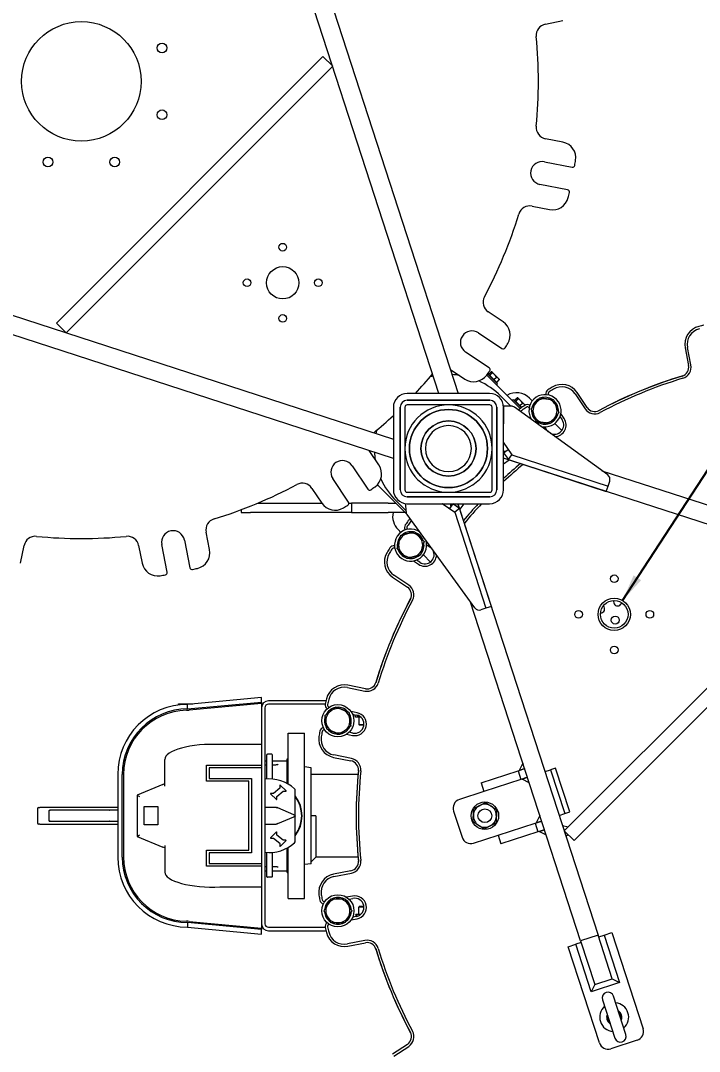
# Model space of a CAD drawing. Header units: inches. Extents: x 19 to 503, y 7 to 322.
# Drawn here: x 60.3 to 97.2, y 215 to 271.1 of the extents above; entities that cross this region are included whole.
import ezdxf

# ---------------------------------------------------------------- set-up
doc = ezdxf.new("R2010")
doc.units = ezdxf.units.IN
doc.header["$LTSCALE"] = 15
doc.header["$MEASUREMENT"] = 0
for name, color, linetype, lineweight in [('Dimension (ANSI)', 7, 'Continuous', 25), ('Symbol (ANSI)', 7, 'Continuous', 25), ('Visible', 7, 'Continuous', 18)]:
    doc.layers.add(name, color=color, linetype=linetype, lineweight=lineweight)
doc.styles.add('MEMCOR Medium', font='arial.ttf')
doc.dimstyles.new('Default (ANSI)', dxfattribs={"dimscale": 15, "dimtxt": 0.15, "dimasz": 0.098425, "dimexe": 0.125, "dimexo": 0.0625, "dimgap": 0.031496, "dimtad": 0, "dimtih": 1, "dimtoh": 1, "dimdec": 4, "dimrnd": 1e-08, "dimzin": 3, "dimdsep": 46, "dimlunit": 5, "dimtxsty": 'MEMCOR Medium', "dimcen": 0.09, "dimdle": 0.393701, "dimclrd": 256, "dimclre": 256, "dimclrt": 256, "dimadec": 0, "dimazin": 1, "dimtfac": 0.8, "dimtofl": 0, "dimtmove": 0, "dimatfit": 3, "dimfxl": 1, "dimfrac": 1, "dimtolj": 1, "dimtzin": 4, "dimlwd": -1, "dimlwe": -1, "dimarcsym": 0})
doc.dimstyles.new('Default (ANSI)$7', dxfattribs={"dimscale": 15, "dimtxt": 0.15, "dimasz": 0.098425, "dimexe": 0.125, "dimexo": 0.0625, "dimgap": 0.031496, "dimtad": 0, "dimtih": 1, "dimtoh": 1, "dimdec": 4, "dimrnd": 1e-08, "dimzin": 3, "dimdsep": 46, "dimlunit": 5, "dimtxsty": 'MEMCOR Medium', "dimcen": 0.09, "dimdle": 0.393701, "dimclrd": 256, "dimclre": 256, "dimclrt": 256, "dimadec": 0, "dimazin": 1, "dimtfac": 0.8, "dimtofl": 0, "dimtmove": 0, "dimatfit": 3, "dimfxl": 1, "dimfrac": 1, "dimtolj": 1, "dimtzin": 4, "dimlwd": -1, "dimlwe": -1, "dimarcsym": 0})

# ---------------------------------------------------------------- blocks, each defined once
blk = doc.blocks.new('*D24')
at = {"layer": 'Defpoints', "color": 0, "transparency": 16777216}
for p in [(108.577, 297.906), (83.563, 247.803)]:
    blk.add_point(p, dxfattribs=at)
at = {"layer": 'Dimension (ANSI)', "transparency": 16777216}
for p, q in [((112.984, 306.732), (109.237, 299.227)), ((114.968, 306.732), (112.984, 306.732))]:
    blk.add_line(p, q, dxfattribs=at)
blk.add_solid([(109.017, 299.337), (109.457, 299.117), (108.577, 297.906)], dxfattribs=at)
at = {"layer": 'Dimension (ANSI)', "transparency": 16777216, "char_height": 2.25, "attachment_point": 4, "style": 'MEMCOR Medium'}
for s, insert in [('\\A1; \\fArial|b0|i0;R56 in', (134.815, 308.353)), ('\\A1;[R1422.4 mm]{\\P\\fArial|b0|i0;RADIAL CLEARANCE REQUIRED}', (115.441, 303.147))]:
    blk.add_mtext(s, dxfattribs=dict(at, insert=insert))

msp = doc.modelspace()

# ---------------------------------------------------------------- linework, layer by layer
at = {"layer": 'Visible'}
for p, q in [((83.0451, 250.80307), (75.38918, 274.36557)), ((76.34023, 274.67459), (84.09656, 250.80307)), ((88.8419, 270.8954), (89.79215, 271.08442)), ((62.23683, 254.63365), (76.73252, 269.12934)), ((76.73252, 269.12934), (77.26285, 268.59901)), ((77.26285, 268.59901), (62.76716, 254.10332)), ((89.79215, 264.47284), (88.8419, 264.66186)), ((88.78422, 263.40904), (90.29426, 263.10867)), ((90.04845, 261.87288), (88.53841, 262.17325)), ((88.11226, 260.99372), (89.06252, 260.80471)), ((57.0006, 255.97699), (80.5631, 248.32107)), ((86.53238, 254.69641), (85.72679, 255.23468)), ((80.5631, 247.26961), (56.69158, 255.02593)), ((62.76716, 254.10332), (62.23683, 254.63365)), ((85.19407, 254.0993), (86.47422, 253.24393)), ((85.7742, 252.19628), (84.49405, 253.05165)), ((96.43723, 253.27713), (96.62625, 252.32687)), ((96.75375, 252.35223), (96.56473, 253.30249)), ((83.67206, 252.10955), (84.45454, 251.58671)), ((85.64319, 251.80072), (87.46779, 249.97611)), ((86.23851, 251.31853), (85.69063, 251.86641)), ((85.74636, 251.84604), (85.88276, 251.98244)), ((85.77824, 251.81417), (85.74636, 251.84604)), ((85.77041, 251.82199), (85.75273, 251.80431)), ((85.81011, 251.78229), (85.77824, 251.81417)), ((85.81011, 251.78229), (85.94652, 251.91869)), ((85.92149, 251.67091), (85.81011, 251.78229)), ((85.92456, 251.97614), (85.91171, 251.97958)), ((85.93239, 251.96832), (85.92456, 251.97614)), ((86.07564, 251.82506), (85.93239, 251.96832)), ((86.26651, 251.63419), (86.07564, 251.82506)), ((86.03286, 251.55954), (85.92149, 251.67091)), ((86.03286, 251.55954), (86.16926, 251.69594)), ((86.11236, 251.48004), (86.03286, 251.55954)), ((86.19186, 251.40055), (86.11236, 251.48004)), ((86.16781, 251.4246), (86.15012, 251.40692)), ((86.23851, 251.31853), (86.18194, 251.26196)), ((86.19186, 251.40055), (86.32826, 251.53695)), ((86.32195, 251.57875), (86.26651, 251.63419)), ((86.32195, 251.57875), (86.3254, 251.5659)), ((85.8031, 250.80307), (81.3231, 250.80307)), ((90.45644, 250.77235), (90.99471, 249.96676)), ((91.1028, 250.03898), (90.56453, 250.84457)), ((81.3181, 250.42807), (85.8081, 250.42807)), ((85.8081, 250.42807), (81.3181, 250.42807)), ((83.5631, 250.17807), (81.3181, 250.17807)), ((85.8081, 250.17807), (83.5631, 250.17807)), ((86.95366, 250.11179), (86.41274, 250.65271)), ((86.5639, 250.11587), (86.54324, 248.14304)), ((86.98235, 250.11149), (86.5639, 250.11587)), ((87.07856, 250.47849), (87.02199, 250.42192)), ((87.53331, 250.02373), (87.07856, 250.47849)), ((87.16057, 250.43183), (87.29698, 250.56823)), ((87.19245, 250.39995), (87.16057, 250.43183)), ((87.18462, 250.40778), (87.16694, 250.3901)), ((87.22433, 250.36808), (87.19245, 250.39995)), ((87.22433, 250.36808), (87.36073, 250.50448)), ((87.3357, 250.2567), (87.22433, 250.36808)), ((87.33877, 250.56193), (87.32593, 250.56537)), ((87.44708, 250.14533), (87.3357, 250.2567)), ((87.3466, 250.5541), (87.33877, 250.56193)), ((87.48985, 250.41085), (87.3466, 250.5541)), ((87.44708, 250.14533), (87.58348, 250.28173)), ((87.52657, 250.06583), (87.44708, 250.14533)), ((87.68072, 250.21998), (87.48985, 250.41085)), ((87.73482, 250.16588), (87.68072, 250.21998)), ((87.97414, 250.55149), (88.12524, 250.40038)), ((80.5631, 250.04307), (80.5631, 245.56307)), ((80.9381, 245.55807), (80.9381, 250.04807)), ((80.9381, 250.04807), (80.9381, 245.55807)), ((81.1881, 250.04807), (81.1881, 247.80307)), ((85.9381, 247.80307), (85.9381, 250.04807)), ((86.1881, 250.04807), (86.1881, 245.55807)), ((86.1881, 245.55807), (86.1881, 250.04807)), ((86.5631, 245.56307), (86.5631, 250.04307)), ((86.56314, 250.04307), (86.5631, 250.04307)), ((92.22623, 246.37014), (87.15554, 250.05421)), ((87.55387, 250.03854), (87.52657, 250.06583)), ((89.63004, 249.5432), (89.75124, 249.36182)), ((89.85933, 249.43404), (89.67655, 249.70759)), ((88.6289, 249.00757), (88.65982, 248.96129)), ((88.91977, 248.80625), (88.79857, 248.98763)), ((89.35328, 249.17234), (89.7381, 248.78752)), ((86.54324, 248.14304), (87.01725, 247.46609)), ((79.77946, 246.91162), (79.25661, 247.69411)), ((81.1881, 247.80307), (81.1881, 245.55807)), ((85.9381, 245.55807), (85.9381, 247.80307)), ((86.5631, 247.56986), (86.81908, 247.7491)), ((86.5631, 247.66839), (86.70381, 247.66839)), ((86.5631, 247.56986), (86.82124, 247.20119)), ((86.82124, 247.20119), (87.01725, 247.46609)), ((87.01725, 247.46609), (92.24806, 245.76649)), ((78.31452, 246.87212), (79.16989, 245.59197)), ((110.03049, 239.66005), (86.5631, 247.28507)), ((86.5631, 247.28507), (86.82124, 247.20119)), ((86.5631, 246.97257), (86.8603, 247.1885)), ((86.82124, 247.20119), (86.8603, 247.1885)), ((86.8603, 247.1885), (92.15149, 245.46929)), ((78.12224, 244.89195), (77.26687, 246.1721)), ((91.91169, 246.59867), (110.33951, 240.61111)), ((76.13148, 245.63938), (76.66976, 244.83379)), ((81.29541, 244.236), (79.69434, 245.83707)), ((92.15149, 245.46929), (92.24806, 245.76649)), ((92.24806, 245.76649), (92.33522, 246.03473)), ((81.3181, 245.42807), (83.5631, 245.42807)), ((85.8081, 245.17807), (81.3181, 245.17807)), ((81.3181, 245.17807), (85.8081, 245.17807)), ((83.5631, 245.42807), (85.8081, 245.42807)), ((73.17781, 244.83209), (76.6709, 244.83209)), ((78.14227, 244.83209), (78.28914, 244.83209)), ((80.28914, 244.83209), (78.28914, 244.83209)), ((78.28914, 244.83209), (78.28914, 244.33209)), ((80.28914, 244.83209), (80.69932, 244.83209)), ((80.71346, 244.95343), (81.25438, 244.41251)), ((81.2503, 244.80227), (83.22312, 244.82293)), ((81.25468, 244.38382), (81.2503, 244.80227)), ((81.3231, 244.80307), (85.8031, 244.80307)), ((81.3231, 244.80307), (81.3231, 244.80303)), ((83.22312, 244.82293), (83.90008, 244.34892)), ((83.79631, 244.80307), (83.61707, 244.54708)), ((83.69778, 244.66235), (83.69778, 244.80307)), ((84.16497, 244.54493), (83.79631, 244.80307)), ((84.16497, 244.54493), (83.90008, 244.34892)), ((84.0811, 244.80307), (91.70612, 221.33567)), ((84.16497, 244.54493), (84.0811, 244.80307)), ((84.17767, 244.50586), (84.16497, 244.54493)), ((84.3936, 244.80307), (84.17767, 244.50586)), ((85.89688, 239.21467), (84.17767, 244.50586)), ((72.28914, 244.48058), (72.28914, 244.33209)), ((72.28914, 244.33209), (72.78914, 244.33209)), ((77.78914, 244.33209), (72.78914, 244.33209)), ((78.28914, 244.33209), (77.78914, 244.33209)), ((78.28914, 244.33209), (80.28914, 244.33209)), ((81.19932, 244.33209), (80.28914, 244.33209)), ((84.99603, 239.13993), (81.31196, 244.21062)), ((83.90008, 244.34892), (85.59967, 239.11811)), ((80.96977, 243.24401), (80.81821, 243.39557)), ((69.19292, 242.82776), (69.49328, 241.31772)), ((70.56146, 242.30365), (70.37244, 243.25391)), ((60.28175, 241.57401), (60.47077, 242.52427)), ((66.70431, 242.52427), (66.89332, 241.57401)), ((68.25749, 241.0719), (67.95713, 242.58195)), ((82.40488, 242.70634), (82.3586, 242.73727)), ((82.37854, 242.5676), (82.55992, 242.4464)), ((81.65858, 241.68962), (81.93213, 241.50684)), ((82.00435, 241.61493), (81.82296, 241.73613)), ((82.5827, 241.63108), (82.19691, 242.01687)), ((89.86335, 227.00713), (104.35904, 241.50282)), ((80.52159, 240.80164), (81.32718, 240.26336)), ((81.39941, 240.37145), (80.59382, 240.90973)), ((104.88937, 240.97249), (90.39368, 226.4768)), ((90.75506, 221.02666), (84.7675, 239.45448)), ((85.59967, 239.11811), (85.33144, 239.03095)), ((85.89688, 239.21467), (85.59967, 239.11811)), ((78.06368, 234.80143), (79.01394, 234.61242)), ((79.0393, 234.73992), (78.08904, 234.92894)), ((68.8744, 233.91396), (69.65247, 233.91396)), ((68.8744, 233.85358), (68.8744, 233.91396)), ((73.38804, 234.26417), (69.35964, 233.88651)), ((69.37163, 233.63654), (73.38804, 234.01308)), ((73.38804, 233.94136), (69.46236, 233.57333)), ((73.38804, 234.01308), (73.38804, 234.26417)), ((73.38804, 234.01308), (73.38804, 233.94136)), ((73.38804, 233.94136), (73.38804, 231.80705)), ((76.89751, 234.0799), (73.76304, 234.0799)), ((76.85462, 233.8924), (73.76304, 233.8924)), ((73.57554, 233.7049), (73.57554, 221.95001)), ((78.58779, 233.43289), (78.26512, 233.49707)), ((78.34847, 233.34795), (78.56243, 233.30539)), ((78.47758, 233.22833), (78.47758, 233.32226)), ((78.63017, 233.22833), (78.63017, 233.28688)), ((78.52748, 233.20351), (78.49889, 233.21684)), ((78.52748, 233.20351), (78.55388, 233.20351)), ((78.55388, 233.20351), (78.77961, 233.20351)), ((78.68398, 233.20351), (78.68398, 232.79224)), ((78.68398, 232.79224), (78.96436, 232.79224)), ((78.72232, 232.7539), (78.68398, 232.79224)), ((78.96113, 232.7539), (78.72232, 232.7539)), ((74.84866, 229.54571), (74.84866, 232.32751)), ((74.84866, 232.32751), (75.72866, 232.32751)), ((75.72866, 223.32751), (75.72866, 232.32751)), ((78.0193, 232.26128), (78.34197, 232.1971)), ((78.36734, 232.3246), (78.15338, 232.36716)), ((73.38804, 231.70253), (71.1296, 231.70253)), ((73.38804, 231.80705), (73.38804, 231.70253)), ((73.38804, 231.70253), (73.38804, 230.57754)), ((73.68724, 230.9037), (73.68724, 231.15278)), ((73.94314, 231.17246), (73.70692, 231.17246)), ((73.96283, 231.15278), (73.96283, 230.9037)), ((78.2843, 230.94428), (77.33404, 231.1333)), ((68.1244, 229.44212), (68.1244, 230.89006)), ((70.38804, 229.70254), (70.38804, 230.57754)), ((70.38804, 230.57754), (73.38804, 230.57754)), ((73.38804, 230.57754), (73.38804, 230.43047)), ((73.57554, 230.81964), (73.68724, 230.81964)), ((73.57554, 230.60615), (73.68724, 230.60615)), ((73.68724, 229.82276), (73.68724, 230.9037)), ((73.96283, 230.9037), (73.96283, 229.82276)), ((73.96283, 230.81964), (74.78866, 230.81964)), ((73.96283, 230.60615), (74.15069, 230.60615)), ((74.78866, 229.58006), (74.78866, 230.92251)), ((74.78866, 230.92251), (74.84866, 230.92251)), ((76.09866, 230.43708), (75.72866, 230.48251)), ((77.30868, 231.00579), (78.25894, 230.81678)), ((87.61467, 230.69177), (87.41404, 230.298)), ((65.56537, 230.07751), (65.56537, 225.57751)), ((65.81537, 225.57751), (65.81537, 230.07751)), ((65.88677, 230.07751), (65.88677, 225.57751)), ((70.53512, 230.43047), (70.53512, 229.84962)), ((73.38804, 230.43047), (70.53512, 230.43047)), ((73.38804, 230.43047), (73.38804, 225.22456)), ((76.09866, 225.21794), (76.09866, 230.43708)), ((78.63889, 230.07751), (76.09866, 230.07751)), ((85.3336, 229.62202), (87.34984, 230.27714)), ((87.34984, 230.27714), (87.71124, 230.39456)), ((87.34984, 230.27714), (87.50435, 229.80161)), ((87.71124, 230.39456), (87.41404, 230.298)), ((87.86575, 229.91903), (87.50435, 229.80161)), ((87.56855, 229.82247), (87.86575, 229.91903)), ((88.81681, 230.22805), (89.11401, 230.32462)), ((89.38744, 230.41346), (89.11401, 230.32462)), ((89.11401, 230.32462), (89.88656, 227.94698)), ((90.15998, 228.03582), (89.38744, 230.41346)), ((68.01177, 229.5306), (66.6244, 228.95253)), ((68.01177, 229.5306), (68.1244, 229.57753)), ((72.70054, 229.70254), (70.38804, 229.70254)), ((70.53512, 229.84962), (72.84762, 229.84962)), ((72.70054, 225.95248), (72.70054, 229.70254)), ((72.84762, 229.84962), (72.84762, 225.8054)), ((74.39259, 229.48403), (74.39259, 229.3348)), ((74.72365, 229.1771), (74.40966, 229.4911)), ((85.3336, 229.62202), (85.48811, 229.14649)), ((87.50435, 229.80161), (85.48811, 229.14649)), ((87.96232, 229.62183), (87.56855, 229.82247)), ((66.6244, 228.95253), (66.6244, 226.70253)), ((66.6244, 228.95253), (66.7494, 228.8692)), ((73.88631, 229.0245), (74.2003, 228.7105)), ((74.04365, 229.04157), (73.89338, 229.04157)), ((74.389, 229.32713), (74.05006, 229.0439)), ((74.21737, 228.71757), (74.21737, 228.8668)), ((74.22096, 228.87447), (74.5599, 229.1577)), ((74.56631, 229.16003), (74.71658, 229.16003)), ((75.22503, 227.81282), (75.22503, 229.20228)), ((85.48811, 229.14649), (84.15663, 228.71387)), ((61.26003, 228.27751), (61.32503, 228.27751)), ((65.56537, 228.27751), (61.32503, 228.27751)), ((66.9994, 228.32753), (67.7494, 228.32753)), ((66.9994, 227.32753), (66.9994, 228.32753)), ((67.7494, 228.32753), (67.7494, 227.32753)), ((74.19553, 228.27751), (73.57554, 228.27751)), ((74.19553, 228.27751), (74.21689, 228.27751)), ((74.24662, 228.26833), (74.23253, 228.27432)), ((74.24662, 228.26833), (74.27959, 228.25432)), ((75.15124, 227.88387), (74.27959, 228.25432)), ((61.20003, 228.21751), (61.20003, 227.43751)), ((61.82503, 228.08751), (61.82503, 227.56751)), ((61.86503, 228.12751), (61.88503, 228.12751)), ((65.11794, 228.12751), (61.88503, 228.12751)), ((65.11794, 228.12751), (65.13079, 228.12751)), ((65.56537, 228.12751), (65.13079, 228.12751)), ((74.27959, 227.4007), (75.15124, 227.77115)), ((75.15124, 227.88387), (75.16503, 227.87801)), ((75.16503, 227.77701), (75.15124, 227.77115)), ((75.16503, 227.87801), (75.1885, 227.86804)), ((75.19895, 227.79142), (75.16503, 227.77701)), ((75.22503, 226.45274), (75.22503, 227.81282)), ((76.34866, 227.82751), (76.09866, 227.82751)), ((76.34866, 227.82751), (76.34866, 225.57751)), ((83.83561, 228.08383), (84.29914, 226.65725)), ((88.54173, 227.8386), (88.34109, 227.44483)), ((89.58935, 227.85041), (89.88656, 227.94698)), ((89.88656, 227.94698), (90.15998, 228.03582)), ((61.32503, 227.37751), (61.26003, 227.37751)), ((61.32503, 227.37751), (65.56537, 227.37751)), ((61.88503, 227.52751), (61.86503, 227.52751)), ((61.88503, 227.52751), (65.11794, 227.52751)), ((65.13079, 227.52751), (65.11794, 227.52751)), ((65.13079, 227.52751), (65.56537, 227.52751)), ((67.7494, 227.32753), (66.9994, 227.32753)), ((73.57554, 227.37751), (74.19553, 227.37751)), ((74.21689, 227.37751), (74.19553, 227.37751)), ((74.23253, 227.3807), (74.24662, 227.38669)), ((74.27959, 227.4007), (74.24662, 227.38669)), ((86.26065, 226.76885), (88.27689, 227.42397)), ((88.27689, 227.42397), (88.63829, 227.54139)), ((88.27689, 227.42397), (88.4314, 226.94844)), ((88.63829, 227.54139), (88.34109, 227.44483)), ((89.76678, 227.30433), (90.08432, 227.2281)), ((90.08432, 227.2281), (89.86335, 227.00713)), ((66.6244, 226.70253), (66.7494, 226.78587)), ((66.6244, 226.70253), (68.01177, 226.12446)), ((74.2003, 226.94452), (73.88631, 226.63052)), ((73.89338, 226.61345), (74.04365, 226.61345)), ((74.05006, 226.61112), (74.389, 226.32789)), ((74.21737, 226.78822), (74.21737, 226.93745)), ((74.5599, 226.49732), (74.22096, 226.78055)), ((84.92917, 226.33623), (86.26065, 226.76885)), ((86.26065, 226.76885), (86.41516, 226.29332)), ((88.4314, 226.94844), (86.41516, 226.29332)), ((88.7928, 227.06587), (88.4314, 226.94844)), ((88.4956, 226.9693), (88.7928, 227.06587)), ((88.88937, 226.76866), (88.4956, 226.9693)), ((89.86335, 227.00713), (90.39368, 226.4768)), ((89.86335, 227.00713), (90.08432, 226.78616)), ((90.08432, 226.78616), (89.95992, 226.70992)), ((68.1244, 226.07753), (68.01177, 226.12446)), ((68.1244, 226.21295), (68.1244, 224.76501)), ((74.39259, 226.32022), (74.39259, 226.17099)), ((74.40966, 226.16392), (74.72365, 226.47792)), ((74.71658, 226.49499), (74.56631, 226.49499)), ((74.78866, 224.73251), (74.78866, 226.07496)), ((74.84866, 223.32751), (74.84866, 226.10931)), ((70.38804, 225.95248), (72.70054, 225.95248)), ((70.38804, 225.07748), (70.38804, 225.95248)), ((70.53512, 225.8054), (70.53512, 225.22456)), ((72.84762, 225.8054), (70.53512, 225.8054)), ((73.68724, 224.75132), (73.68724, 225.83226)), ((73.96283, 225.83226), (73.96283, 224.75132)), ((76.34866, 225.57751), (76.09866, 225.32751)), ((78.63889, 225.57751), (76.34866, 225.57751)), ((73.38804, 225.07748), (70.38804, 225.07748)), ((70.53512, 225.22456), (73.38804, 225.22456)), ((73.38804, 225.22456), (73.38804, 225.07748)), ((73.38804, 225.07748), (73.38804, 223.95253)), ((73.68724, 225.04887), (73.57554, 225.04887)), ((74.15069, 225.04887), (73.96283, 225.04887)), ((76.09866, 225.21794), (75.72866, 225.17251)), ((73.57554, 224.83538), (73.68724, 224.83538)), ((73.68724, 224.50224), (73.68724, 224.75132)), ((73.94314, 224.48256), (73.70692, 224.48256)), ((73.96283, 224.83538), (74.78866, 224.83538)), ((73.96283, 224.75132), (73.96283, 224.50224)), ((74.78866, 224.73251), (74.84866, 224.73251)), ((78.25894, 224.83824), (77.30868, 224.64923)), ((77.33404, 224.52172), (78.2843, 224.71074)), ((71.1296, 223.95253), (73.38804, 223.95253)), ((73.38804, 223.95253), (73.38804, 223.84797)), ((73.38804, 223.84797), (73.38804, 221.71366)), ((74.84866, 223.32751), (75.72866, 223.32751)), ((78.34197, 223.45792), (78.0193, 223.39374)), ((78.15338, 223.28786), (78.36734, 223.33042)), ((78.72232, 222.90101), (78.68398, 222.86267)), ((78.96437, 222.86267), (78.68398, 222.86267)), ((78.68398, 222.45151), (78.68398, 222.86267)), ((78.72232, 222.90101), (78.96115, 222.90101)), ((69.46236, 222.08169), (73.38804, 221.71366)), ((78.26512, 222.15795), (78.58779, 222.22213)), ((78.56243, 222.34963), (78.34847, 222.30707)), ((78.52003, 222.42669), (78.52003, 222.3412)), ((78.52748, 222.45151), (78.52722, 222.45139)), ((78.52774, 222.45151), (78.52748, 222.45151)), ((78.71118, 222.45151), (78.52774, 222.45151)), ((78.53545, 222.42669), (78.53545, 222.34427)), ((78.77961, 222.45151), (78.71118, 222.45151)), ((69.35964, 221.76851), (73.38804, 221.39085)), ((73.38804, 221.64194), (69.37163, 222.01848)), ((73.38804, 221.71366), (73.38804, 221.64194)), ((73.38804, 221.39085), (73.38804, 221.64194)), ((73.76304, 221.76251), (76.85464, 221.76251)), ((73.76304, 221.57501), (76.89753, 221.57501)), ((79.01394, 221.0426), (78.06368, 220.85359)), ((91.70612, 221.33567), (90.75506, 221.02666)), ((90.75506, 221.02666), (91.5276, 218.64902)), ((92.47866, 218.95803), (91.70612, 221.33567)), ((91.73702, 221.24057), (92.03422, 221.33714)), ((92.03422, 221.33714), (92.45031, 221.47233)), ((92.03422, 221.33714), (92.87243, 218.75739)), ((92.45031, 221.47233), (94.1499, 216.24152)), ((78.08904, 220.72608), (79.0393, 220.9151)), ((90.07267, 220.69979), (90.48876, 220.83498)), ((91.77226, 215.46898), (90.07267, 220.69979)), ((90.78596, 220.93155), (90.48876, 220.83498)), ((91.32697, 218.25524), (90.48876, 220.83498)), ((92.87243, 218.75739), (91.32697, 218.25524)), ((91.5276, 218.64902), (92.47866, 218.95803)), ((92.47866, 218.95803), (92.87243, 218.75739)), ((91.5276, 218.64902), (91.32697, 218.25524)), ((91.94196, 217.82209), (92.62326, 215.72527)), ((93.22235, 215.91993), (92.54105, 218.01675)), ((81.32718, 215.39166), (80.52159, 214.85338)), ((93.82888, 215.61148), (92.4023, 215.14796)), ((80.59382, 214.74529), (81.39941, 215.28357))]:
    msp.add_line(p, q, dxfattribs=at)
for centre, radius in [((83.5631, 247.80307), 56), ((63.58754, 267.77863), 3.25), ((67.97594, 269.59633), 0.2635), ((67.97594, 265.96093), 0.2635), ((61.76984, 263.39023), 0.2635), ((65.40524, 263.39023), 0.2635), ((74.54404, 258.75963), 0.2085), ((74.54404, 256.82213), 0.88), ((72.60654, 256.82213), 0.2085), ((76.48154, 256.82213), 0.2085), ((74.54404, 254.88463), 0.2085), ((83.5631, 247.80307), 2.125), ((83.5631, 247.80307), 1.5), ((92.58216, 240.72151), 0.2085), ((92.58216, 238.78401), 0.88), ((92.58216, 238.78401), 0.75), ((90.64466, 238.78401), 0.2085), ((94.51966, 238.78401), 0.2085), ((92.63666, 238.46849), 0.21875), ((92.58216, 236.84651), 0.2085), ((77.54665, 232.99764), 0.875), ((85.54386, 227.82751), 0.75), ((85.54386, 227.82751), 0.37513), ((85.54386, 227.82751), 0.375), ((77.54665, 222.65738), 0.875)]:
    msp.add_circle(centre, radius, dxfattribs=at)
for centre, radius, start, end in [((88.9648, 270.2775), 0.63, 101.25, 185.623729), ((63.58754, 267.77863), 24.87, 354.376271, 5.623729), ((88.9648, 265.27975), 0.63, 174.376271, 258.75), ((89.62243, 263.61956), 0.87, 350.923697, 78.75), ((88.66131, 262.79114), 0.63, 78.75, 258.75), ((90.31767, 263.22637), 0.12, 258.75, 350.335002), ((63.58754, 267.77863), 27.235, 350.335002, 350.923697), ((90.02504, 261.75519), 0.12, 347.164998, 78.75), ((89.23224, 261.65799), 0.87, 258.75, 346.576303), ((63.58754, 267.77863), 27.235, 346.576303, 347.164998), ((87.98935, 260.37583), 0.63, 78.75, 163.123729), ((63.58754, 267.77863), 24.87, 331.876271, 343.123729), ((86.0768, 255.75851), 0.63, 151.876271, 236.25), ((86.04903, 253.97303), 0.87, 328.423697, 56.25), ((84.84406, 253.57548), 0.63, 56.249999, 236.249999), ((97.41802, 253.47222), 1, 103.423697, 191.25), ((97.41802, 253.47222), 0.87, 103.423697, 191.25), ((103.53866, 227.82751), 27.365, 102.835002, 103.423697), ((63.58754, 267.77863), 27.235, 327.835002, 328.423697), ((86.54089, 253.34371), 0.12, 236.25, 327.835002), ((96.13586, 252.22932), 0.63, 286.876271, 11.25), ((63.58754, 267.77863), 24.87, 316.955063, 320.218704), ((83.5631, 247.80307), 4.03, 81.623365, 87.149459), ((84.93789, 252.31009), 0.87, 236.25, 324.076303), ((63.58754, 267.77863), 27.235, 324.076303, 324.664998), ((85.70753, 252.0965), 0.12, 324.664998, 56.25), ((96.13586, 252.22932), 0.5, 286.876271, 11.25), ((83.5631, 247.80307), 4.03, 101.811923, 104.294042), ((83.5631, 247.80307), 4.03, 45, 65.930424), ((89.73306, 250.289), 1, 33.75, 121.576303), ((103.53866, 227.82751), 25.00122, 106.797012, 118.202988), ((103.53866, 227.82751), 25, 106.876271, 118.123729), ((103.53866, 227.82751), 24.87, 106.876271, 118.123729), ((81.3231, 250.04307), 0.76, 90, 180), ((85.8031, 250.04307), 0.76, 0, 90), ((87.26703, 249.84438), 1, 45, 121.401928), ((88.81537, 249.86247), 0.875, 254.329086, 213.670914), ((89.10374, 250.78086), 0.25, 122.164998, 190.233558), ((103.53866, 227.82751), 27.365, 121.576303, 122.164998), ((89.10374, 250.78086), 0.12, 122.164998, 211.953578), ((103.53866, 227.82751), 27.235, 121.576303, 122.164998), ((89.73306, 250.289), 0.87, 33.75, 121.576303), ((81.3181, 250.04807), 0.38, 90, 180), ((81.3181, 250.04807), 0.38, 90, 180), ((83.5631, 247.80307), 2.375, 90, 180), ((81.3181, 250.04807), 0.13, 90, 180), ((83.5631, 247.80307), 2.375, 0, 90), ((85.8081, 250.04807), 0.38, 0, 90), ((85.8081, 250.04807), 0.38, 0, 90), ((85.8081, 250.04807), 0.13, 0, 90), ((86.97921, 249.8115), 0.3, 54, 89.4), ((103.53866, 227.82751), 27.365, 125.335002, 125.923697), ((87.85653, 249.9475), 0.25, 57.266442, 125.335002), ((88.81537, 249.86247), 0.7295, 116.559141, 168.440859), ((88.81537, 249.86247), 0.656, 142.5, 202.5), ((88.81537, 249.86247), 0.656, 82.5, 142.5), ((88.81537, 249.86247), 0.7295, 56.559141, 108.440859), ((88.81537, 249.86247), 0.656, 22.5, 82.5), ((88.81537, 249.86247), 0.7295, 356.559141, 48.440859), ((88.81537, 249.86247), 0.656, 322.5, 22.5), ((63.58754, 267.77863), 24.87, 309.781296, 313.044937), ((83.5631, 247.80307), 2.125, 0, 180), ((88.07012, 249.17786), 1, 125.923697, 134.130334), ((88.07012, 249.17786), 0.87, 125.923697, 132.637241), ((103.53866, 227.82751), 27.235, 125.335002, 125.923697), ((87.85653, 249.9475), 0.12, 35.546422, 125.335002), ((88.81537, 249.86247), 0.7295, 176.559141, 228.440859), ((88.81537, 249.86247), 0.656, 202.5, 262.5), ((88.81537, 249.86247), 0.7295, 296.559141, 348.440859), ((91.51854, 250.31677), 0.63, 213.75, 298.123729), ((91.51854, 250.31677), 0.5, 213.75, 298.123729), ((83.5631, 247.80307), 1.5, 0, 180), ((83.5631, 247.80307), 1.25, 0, 180), ((88.81537, 249.86247), 0.7295, 236.559141, 288.440859), ((88.81537, 249.86247), 0.656, 262.5, 322.5), ((89.3355, 249.08403), 0.5, 240.825388, 33.75), ((89.3355, 249.08403), 0.63, 271.998567, 33.75), ((83.5631, 247.80307), 4.03, 165.705958, 168.188077), ((89.3355, 249.08403), 0.5, 213.75, 227.174612), ((83.5631, 247.80307), 4.03, 182.850541, 188.376635), ((83.5631, 247.80307), 2.375, 180, 270), ((83.5631, 247.80307), 2.125, 180, 0), ((83.5631, 247.80307), 1.5, 180, 0), ((83.5631, 247.80307), 1.25, 180, 0), ((83.5631, 247.80307), 2.375, 270, 0), ((77.79069, 246.52211), 0.63, 33.750001, 213.75), ((79.05608, 246.42828), 0.87, 305.923697, 33.75), ((103.53866, 227.82751), 25.00122, 129.970612, 132.764706), ((103.53866, 227.82751), 25, 129.96886, 132.767295), ((103.53866, 227.82751), 24.87, 129.781296, 133.044937), ((92.0499, 246.12743), 0.3, 342, 54), ((63.58754, 267.77863), 24.87, 286.876271, 298.123729), ((75.60766, 245.28937), 0.63, 33.75, 118.123729), ((63.58754, 267.77863), 27.235, 305.335002, 305.923697), ((83.5631, 247.80307), 4.03, 204.069576, 225), ((79.26966, 245.65863), 0.12, 213.75, 305.335002), ((81.3231, 245.56307), 0.76, 180, 270), ((81.3181, 245.55807), 0.38, 180, 270), ((81.3181, 245.55807), 0.38, 180, 270), ((81.3181, 245.55807), 0.13, 180, 270), ((85.8031, 245.56307), 0.76, 270, 0), ((85.8081, 245.55807), 0.38, 270, 0), ((85.8081, 245.55807), 0.13, 270, 0), ((85.8081, 245.55807), 0.38, 270, 0), ((77.39314, 245.31714), 0.87, 213.75, 301.576303), ((63.58754, 267.77863), 27.235, 301.576303, 302.164998), ((78.02246, 244.82528), 0.12, 302.164998, 33.75), ((103.53866, 227.82751), 25.00122, 137.235294, 140.029388), ((103.53866, 227.82751), 25, 137.232705, 140.03114), ((103.53866, 227.82751), 24.87, 136.955063, 140.218704), ((70.99034, 243.37681), 0.63, 106.876271, 191.25), ((81.52532, 244.10267), 1, 166.737167, 225), ((81.55466, 244.38696), 0.3, 180.6, 216), ((82.1883, 243.29605), 1, 135.869666, 144.076303), ((81.5037, 242.5508), 0.875, 56.329086, 15.670914), ((81.41866, 243.50964), 0.25, 144.664998, 212.733558), ((103.53866, 227.82751), 27.365, 144.076303, 144.664998), ((81.41866, 243.50964), 0.12, 144.664998, 234.453578), ((103.53866, 227.82751), 27.235, 144.076303, 144.664998), ((82.1883, 243.29605), 0.87, 137.362759, 144.076303), ((61.08866, 242.40136), 0.63, 84.376271, 168.75), ((63.58754, 267.77863), 24.87, 264.376271, 275.623729), ((66.08641, 242.40136), 0.63, 11.25, 95.623729), ((68.57502, 242.70485), 0.63, 11.25, 191.25), ((81.5037, 242.5508), 0.7295, 139.059141, 190.940859), ((81.5037, 242.5508), 0.656, 105, 165), ((81.5037, 242.5508), 0.7295, 79.059141, 130.940859), ((81.5037, 242.5508), 0.656, 45, 105), ((81.5037, 242.5508), 0.7295, 19.059141, 70.940859), ((81.5037, 242.5508), 0.656, 345, 45), ((69.70818, 242.13392), 0.87, 283.423697, 11.25), ((103.53866, 227.82751), 27.365, 147.835002, 148.423697), ((103.53866, 227.82751), 27.235, 147.835002, 148.423697), ((80.58531, 242.26243), 0.25, 79.766442, 147.835002), ((80.58531, 242.26243), 0.12, 58.046422, 147.835002), ((81.5037, 242.5508), 0.7295, 199.059141, 250.940859), ((81.5037, 242.5508), 0.656, 165, 225), ((81.5037, 242.5508), 0.656, 285, 345), ((82.28214, 242.03066), 0.5, 236.25, 29.174612), ((81.5037, 242.5508), 0.7295, 319.059141, 10.940859), ((82.28214, 242.03066), 0.5, 42.825388, 56.25), ((81.07716, 241.63311), 1, 148.423697, 236.25), ((81.07716, 241.63311), 0.87, 148.423697, 236.25), ((81.5037, 242.5508), 0.656, 225, 285), ((81.5037, 242.5508), 0.7295, 259.059141, 310.940859), ((82.28214, 242.03066), 0.63, 236.25, 358.001433), ((67.74661, 241.74374), 0.87, 191.25, 279.076303), ((69.61098, 241.34113), 0.12, 191.25, 282.835002), ((63.58754, 267.77863), 27.235, 282.835002, 283.423697), ((63.58754, 267.77863), 27.235, 279.076303, 279.664998), ((68.1398, 241.04849), 0.12, 279.664998, 11.25), ((81.0494, 239.84763), 0.5, 331.876271, 56.25), ((81.0494, 239.84763), 0.63, 331.876271, 56.25), ((103.53866, 227.82751), 25.00122, 151.797012, 163.202988), ((103.53866, 227.82751), 25, 151.876271, 163.123729), ((103.53866, 227.82751), 24.87, 151.876271, 163.123729), ((92.7672, 239.45992), 0.21875, 160.282255, 349.096344), ((85.23873, 239.31627), 0.3, 216, 288), ((91.84332, 239.07723), 0.21875, 268.049907, 48.656774), ((79.13684, 235.23031), 0.63, 258.75, 343.123729), ((79.13684, 235.23031), 0.5, 258.75, 343.123729), ((77.89395, 233.94815), 1, 78.75, 166.576303), ((77.89395, 233.94815), 0.87, 78.75, 166.576303), ((69.3744, 230.07751), 3.80903, 90.222009, 180), ((73.76304, 233.7049), 0.375, 90, 180), ((73.76304, 233.7049), 0.1875, 90, 180), ((77.10116, 233.85095), 0.25, 167.164998, 235.233558), ((103.53866, 227.82751), 27.365, 166.576303, 167.164998), ((77.10116, 233.85095), 0.12, 167.164998, 256.953578), ((103.53866, 227.82751), 27.235, 166.576303, 167.164998), ((69.3744, 230.07751), 3.55903, 90.044634, 180), ((69.3744, 230.07751), 3.48763, 91.12702, 180), ((69.26401, 235.68905), 2.125, 271.12702, 275.355825), ((77.54665, 232.99764), 0.656, 127.5, 187.5), ((77.54665, 232.99764), 0.7295, 101.559141, 153.440859), ((77.54665, 232.99764), 0.656, 67.5, 127.5), ((77.54665, 232.99764), 0.7295, 41.559141, 93.440859), ((77.54665, 232.99764), 0.656, 7.5, 67.5), ((77.54665, 232.99764), 0.7295, 341.559141, 33.440859), ((78.46488, 232.81499), 0.63, 258.75, 78.75), ((78.46488, 232.81499), 0.5, 258.75, 78.75), ((77.54665, 232.99764), 0.7295, 161.559141, 213.440859), ((77.54665, 232.99764), 0.656, 187.5, 247.5), ((77.54665, 232.99764), 0.656, 307.5, 7.5), ((103.53866, 227.82751), 27.365, 170.335002, 170.923697), ((76.80852, 232.37977), 0.25, 102.266442, 170.335002), ((103.53866, 227.82751), 27.235, 170.335002, 170.923697), ((76.80852, 232.37977), 0.12, 80.546422, 170.335002), ((77.54665, 232.99764), 0.7295, 221.559141, 273.440859), ((77.54665, 232.99764), 0.656, 247.5, 307.5), ((77.54665, 232.99764), 0.7295, 281.559141, 333.440859), ((77.50377, 231.98658), 1, 170.923697, 258.75), ((77.50377, 231.98658), 0.87, 170.923697, 258.75), ((73.70692, 231.15278), 0.01969, 90, 180), ((73.94314, 231.15278), 0.01969, 0, 90), ((78.16139, 230.32638), 0.5, 354.376271, 78.75), ((78.16139, 230.32638), 0.63, 354.376271, 78.75), ((103.53866, 227.82751), 25.00122, 174.297012, 185.702988), ((103.53866, 227.82751), 25, 174.376271, 185.623729), ((103.53866, 227.82751), 24.87, 174.376271, 185.623729), ((73.82503, 227.82751), 2, 47.156357, 97.166223), ((74.40259, 229.48403), 0.01, 45, 180), ((73.89338, 229.03157), 0.01, 90, 225), ((74.04365, 229.05157), 0.01, 270, 309.883896), ((74.22737, 228.8668), 0.01, 129.883896, 180), ((74.38259, 229.3348), 0.01, 309.883896, 0), ((74.56631, 229.15003), 0.01, 90, 129.883896), ((74.71658, 229.17003), 0.01, 270, 45), ((75.10003, 229.20228), 0.125, 0, 47.156357), ((73.82503, 227.82751), 1.7715, 322.212687, 37.787313), ((75.28503, 228.89732), 0.06, 180, 216.232048), ((73.82503, 227.82751), 1.75, 323.767952, 36.232048), ((61.26003, 228.21751), 0.06, 90, 180), ((74.20737, 228.71757), 0.01, 225, 0), ((74.21689, 228.23751), 0.04, 66.974508, 90), ((84.31114, 228.23834), 0.5, 108, 198), ((85.54386, 227.82751), 0.625, 116.931328, 176.931328), ((85.54386, 227.82751), 0.625, 56.931328, 116.931328), ((85.54386, 227.82751), 0.625, 356.931328, 56.931328), ((61.86503, 228.08751), 0.04, 90, 180), ((75.16503, 227.81282), 0.06, 38.64323, 66.974508), ((75.16503, 227.81282), 0.06, 0.253209, 38.64323), ((75.17548, 227.84664), 0.06, 310.95981, 325.682393), ((85.54386, 227.82751), 0.625, 176.931328, 236.931328), ((85.54386, 227.82751), 0.625, 296.931328, 356.931328), ((61.26003, 227.43751), 0.06, 180, 270), ((61.86503, 227.56751), 0.04, 180, 270), ((74.21689, 227.41751), 0.04, 270, 293.025492), ((85.54386, 227.82751), 0.625, 236.931328, 296.931328), ((73.89338, 226.62345), 0.01, 135, 270), ((74.04365, 226.60345), 0.01, 50.116104, 90), ((74.20737, 226.93745), 0.01, 0, 135), ((74.22737, 226.78822), 0.01, 180, 230.116104), ((75.28503, 226.7577), 0.06, 143.767952, 180), ((84.77466, 226.81176), 0.5, 198, 288), ((73.82503, 227.82751), 2, 262.833777, 312.843643), ((74.38259, 226.32022), 0.01, 0, 50.116104), ((74.40259, 226.17099), 0.01, 180, 315), ((74.56631, 226.50499), 0.01, 230.116104, 270), ((74.71658, 226.48499), 0.01, 315, 90), ((75.10003, 226.45274), 0.125, 312.843643, 0), ((69.3744, 225.57751), 3.80903, 180, 269.777991), ((69.3744, 225.57751), 3.55903, 180, 269.955366), ((69.3744, 225.57751), 3.48763, 180, 268.87298), ((78.16139, 225.32864), 0.5, 281.25, 5.623729), ((78.16139, 225.32864), 0.63, 281.25, 5.623729), ((73.70692, 224.50224), 0.01969, 180, 270), ((73.94314, 224.50224), 0.01969, 270, 0), ((77.50377, 223.66844), 1, 101.25, 189.076303), ((77.50377, 223.66844), 0.87, 101.25, 189.076303), ((103.53866, 227.82751), 27.365, 189.076303, 189.664998), ((76.80852, 223.27525), 0.25, 189.664998, 257.733558), ((103.53866, 227.82751), 27.235, 189.076303, 189.664998), ((76.80852, 223.27525), 0.12, 189.664998, 279.453578), ((77.54665, 222.65738), 0.7295, 124.059141, 175.940859), ((77.54665, 222.65738), 0.656, 90, 150), ((77.54665, 222.65738), 0.7295, 64.059141, 115.940859), ((77.54665, 222.65738), 0.656, 30, 90), ((77.54665, 222.65738), 0.7295, 4.059141, 55.940859), ((78.46488, 222.84003), 0.63, 281.25, 101.25), ((78.46488, 222.84003), 0.5, 281.25, 101.25), ((77.54665, 222.65738), 0.656, 150, 210), ((77.54665, 222.65738), 0.656, 330, 30), ((69.26401, 219.96597), 2.125, 84.644175, 88.87298), ((77.54665, 222.65738), 0.7295, 184.059141, 235.940859), ((77.54665, 222.65738), 0.656, 210, 270), ((77.54665, 222.65738), 0.656, 270, 330), ((77.54665, 222.65738), 0.7295, 304.059141, 355.940859), ((73.76304, 221.95001), 0.375, 180, 270), ((73.76304, 221.95001), 0.1875, 180, 270), ((77.10116, 221.80407), 0.25, 124.766442, 192.835002), ((103.53866, 227.82751), 27.365, 192.835002, 193.423697), ((77.10116, 221.80407), 0.12, 103.046422, 192.835002), ((103.53866, 227.82751), 27.235, 192.835002, 193.423697), ((77.89395, 221.70687), 0.87, 193.423697, 281.25), ((77.54665, 222.65738), 0.7295, 244.059141, 295.940859), ((77.89395, 221.70687), 1, 193.423697, 281.25), ((79.13684, 220.42471), 0.63, 16.876271, 101.25), ((79.13684, 220.42471), 0.5, 16.876271, 101.25), ((103.53866, 227.82751), 25.00122, 196.797012, 208.202988), ((103.53866, 227.82751), 25, 196.876271, 208.123729), ((103.53866, 227.82751), 24.87, 196.876271, 208.123729), ((92.24151, 217.91942), 0.31496, 18, 198), ((92.58216, 216.87101), 0.7874, 311.578178, 84.421822), ((92.58216, 216.87101), 0.7874, 131.578178, 264.421822), ((92.58216, 216.87101), 0.41534, 157.315835, 238.684165), ((92.58216, 216.87101), 0.41534, 337.315835, 58.684165), ((92.58216, 216.87101), 0.375, 345.129035, 50.870965), ((92.58216, 216.87101), 0.3625, 348.326076, 47.673924), ((92.58216, 216.87101), 0.375, 165.129035, 230.870965), ((92.58216, 216.87101), 0.3625, 168.326076, 227.673924), ((81.0494, 215.80739), 0.5, 303.75, 28.123729), ((81.0494, 215.80739), 0.63, 303.75, 28.123729), ((92.92281, 215.8226), 0.31496, 198, 18), ((93.67438, 216.08701), 0.5, 288, 18), ((92.24779, 215.62349), 0.5, 198, 288)]:
    msp.add_arc(centre, radius, start, end, dxfattribs=at)
for centre, start_param, end_param in [((70.75622, 230.89006), 1.42844633, 3.14159265), ((70.75622, 224.76501), 3.14159265, 4.85473898)]:
    msp.add_ellipse(centre, major_axis=(2.63182, 0), ratio=0.31186736, start_param=start_param, end_param=end_param, dxfattribs=at)
for points, weights in [([(85.93239, 251.96832), (85.91759, 251.98311), (85.88276, 251.98244)], [1, 1.0379548493, 1]), ([(85.94652, 251.91869), (85.94718, 251.95352), (85.93239, 251.96832)], [1, 1.0379548493, 1]), ([(86.07564, 251.82506), (86.02395, 251.87675), (85.94652, 251.91869)], [1, 1.0379548493, 1]), ([(86.16926, 251.69594), (86.12733, 251.77338), (86.07564, 251.82506)], [1, 1.0379548493, 1]), ([(86.26651, 251.63419), (86.22961, 251.67109), (86.16926, 251.69594)], [1, 1.0379548493, 1]), ([(86.32826, 251.53695), (86.3034, 251.5973), (86.26651, 251.63419)], [1, 1.0379548493, 1]), ([(86.3254, 251.5659), (86.32858, 251.554), (86.32826, 251.53695)], [1.01894815233, 1.01823209703, 1]), ([(87.3466, 250.5541), (87.3318, 250.5689), (87.29698, 250.56823)], [1, 1.0379548493, 1]), ([(87.36073, 250.50448), (87.36139, 250.53931), (87.3466, 250.5541)], [1, 1.0379548493, 1]), ([(87.48985, 250.41085), (87.43816, 250.46254), (87.36073, 250.50448)], [1, 1.0379548493, 1]), ([(87.58348, 250.28173), (87.54154, 250.35916), (87.48985, 250.41085)], [1, 1.0379548493, 1]), ([(87.68072, 250.21998), (87.64383, 250.25687), (87.58348, 250.28173)], [1, 1.0379548493, 1]), ([(87.72485, 250.16001), (87.70588, 250.19482), (87.68072, 250.21998)], [1.01668850278, 1.02556816378, 1]), ([(88.06436, 249.96134), (88.18792, 250.12237), (88.29493, 250.26182)], [1, 1.0379548493, 1]), ([(88.29493, 250.26182), (88.40193, 250.40127), (88.52549, 250.56229)], [1, 1.0379548493, 1]), ([(88.52549, 250.56229), (88.72672, 250.5358), (88.90099, 250.51286)], [1, 1.0379548493, 1]), ([(88.90099, 250.51286), (89.07526, 250.48991), (89.27649, 250.46342)], [1, 1.0379548493, 1]), ([(89.27649, 250.46342), (89.35417, 250.27591), (89.42143, 250.11351)], [1, 1.0379548493, 1]), ([(89.42143, 250.11351), (89.4887, 249.95112), (89.56637, 249.7636)], [1, 1.0379548493, 1]), ([(88.2093, 249.61143), (88.14204, 249.77382), (88.06436, 249.96134)], [1, 1.0379548493, 1]), ([(88.35424, 249.26152), (88.27657, 249.44904), (88.2093, 249.61143)], [1, 1.0379548493, 1]), ([(89.56637, 249.7636), (89.44281, 249.60257), (89.33581, 249.46312)], [1, 1.0379548493, 1]), ([(88.72974, 249.21208), (88.55547, 249.23503), (88.35424, 249.26152)], [1, 1.0379548493, 1]), ([(89.10524, 249.16265), (88.90401, 249.18914), (88.72974, 249.21208)], [1, 1.0379548493, 1]), ([(89.33581, 249.46312), (89.2288, 249.32367), (89.10524, 249.16265)], [1, 1.0379548493, 1]), ([(80.87005, 242.72058), (80.91554, 242.89037), (80.96807, 243.08642)], [1, 1.0379548493, 1]), ([(80.96807, 243.08642), (81.16413, 243.13895), (81.33391, 243.18445)], [1, 1.0379548493, 1]), ([(81.33391, 243.18445), (81.5037, 243.22994), (81.69975, 243.28247)], [1, 1.0379548493, 1]), ([(81.69975, 243.28247), (81.84327, 243.13895), (81.96756, 243.01466)], [1, 1.0379548493, 1]), ([(81.96756, 243.01466), (82.09185, 242.89037), (82.23537, 242.74685)], [1, 1.0379548493, 1]), ([(80.77202, 242.35475), (80.82456, 242.5508), (80.87005, 242.72058)], [1, 1.0379548493, 1]), ([(81.03983, 242.08694), (80.91554, 242.21123), (80.77202, 242.35475)], [1, 1.0379548493, 1]), ([(82.13734, 242.38101), (82.09185, 242.21123), (82.03932, 242.01518)], [1, 1.0379548493, 1]), ([(82.23537, 242.74685), (82.18284, 242.5508), (82.13734, 242.38101)], [1, 1.0379548493, 1]), ([(81.30765, 241.81913), (81.16413, 241.96265), (81.03983, 242.08694)], [1, 1.0379548493, 1]), ([(81.67348, 241.91715), (81.5037, 241.87166), (81.30765, 241.81913)], [1, 1.0379548493, 1]), ([(82.03932, 242.01518), (81.84327, 241.96265), (81.67348, 241.91715)], [1, 1.0379548493, 1]), ([(76.84683, 233.28752), (77.00785, 233.41108), (77.1473, 233.51808)], [1, 1.0379548493, 1]), ([(76.89626, 232.91202), (76.87332, 233.08629), (76.84683, 233.28752)], [1, 1.0379548493, 1]), ([(77.1473, 233.51808), (77.28675, 233.62509), (77.44778, 233.74865)], [1, 1.0379548493, 1]), ([(77.44778, 233.74865), (77.63529, 233.67097), (77.79769, 233.60371)], [1, 1.0379548493, 1]), ([(77.79769, 233.60371), (77.96008, 233.53644), (78.1476, 233.45877)], [1, 1.0379548493, 1]), ([(78.1476, 233.45877), (78.17409, 233.25754), (78.19704, 233.08327)], [1, 1.0379548493, 1]), ([(76.9457, 232.53652), (76.9192, 232.73775), (76.89626, 232.91202)], [1, 1.0379548493, 1]), ([(78.19704, 233.08327), (78.21998, 232.909), (78.24647, 232.70777)], [1, 1.0379548493, 1]), ([(78.47758, 233.22833), (78.51847, 233.20351), (78.55388, 233.20351)], [1, 1.0379548493, 1]), ([(78.55388, 233.20351), (78.58929, 233.20351), (78.63017, 233.22833)], [1, 1.0379548493, 1]), ([(78.63017, 233.22833), (78.70875, 233.20985), (78.77752, 233.2052)], [1, 1.02798582185, 1.01470122692]), ([(77.29561, 232.39158), (77.13321, 232.45884), (76.9457, 232.53652)], [1, 1.0379548493, 1]), ([(77.64552, 232.24664), (77.458, 232.32431), (77.29561, 232.39158)], [1, 1.0379548493, 1]), ([(77.946, 232.4772), (77.80654, 232.3702), (77.64552, 232.24664)], [1, 1.0379548493, 1]), ([(78.24647, 232.70777), (78.08545, 232.58421), (77.946, 232.4772)], [1, 1.0379548493, 1]), ([(84.93907, 228.22129), (85.11147, 228.30888), (85.26078, 228.38473)], [1, 1.0379548493, 1]), ([(85.26078, 228.38473), (85.41009, 228.46058), (85.58249, 228.54816)], [1, 1.0379548493, 1]), ([(85.58249, 228.54816), (85.74454, 228.44265), (85.88488, 228.35127)], [1, 1.0379548493, 1]), ([(85.88488, 228.35127), (86.02523, 228.25989), (86.18728, 228.15438)], [1, 1.0379548493, 1]), ([(84.90044, 227.50064), (84.91079, 227.69374), (84.91975, 227.86097)], [1, 1.0379548493, 1]), ([(84.91975, 227.86097), (84.92872, 228.0282), (84.93907, 228.22129)], [1, 1.0379548493, 1]), ([(86.16796, 227.79405), (86.159, 227.62682), (86.14864, 227.43373)], [1, 1.0379548493, 1]), ([(86.18728, 228.15438), (86.17693, 227.96128), (86.16796, 227.79405)], [1, 1.0379548493, 1]), ([(85.20283, 227.30375), (85.06249, 227.39513), (84.90044, 227.50064)], [1, 1.0379548493, 1]), ([(85.50522, 227.10686), (85.34317, 227.21237), (85.20283, 227.30375)], [1, 1.0379548493, 1]), ([(85.82693, 227.27029), (85.67763, 227.19444), (85.50522, 227.10686)], [1, 1.0379548493, 1]), ([(86.14864, 227.43373), (85.97624, 227.34614), (85.82693, 227.27029)], [1, 1.0379548493, 1]), ([(76.97854, 222.98538), (77.06642, 223.1376), (77.16791, 223.31338)], [1, 1.0379548493, 1]), ([(77.16791, 223.31338), (77.37087, 223.31338), (77.54665, 223.31338)], [1, 1.0379548493, 1]), ([(77.54665, 223.31338), (77.72242, 223.31338), (77.92539, 223.31338)], [1, 1.0379548493, 1]), ([(77.92539, 223.31338), (78.02687, 223.1376), (78.11476, 222.98538)], [1, 1.0379548493, 1]), ([(76.78917, 222.65738), (76.89065, 222.83315), (76.97854, 222.98538)], [1, 1.0379548493, 1]), ([(76.97854, 222.32938), (76.89065, 222.4816), (76.78917, 222.65738)], [1, 1.0379548493, 1]), ([(78.11476, 222.98538), (78.20265, 222.83315), (78.30413, 222.65738)], [1, 1.0379548493, 1]), ([(78.30413, 222.65738), (78.20265, 222.4816), (78.11476, 222.32938)], [1, 1.0379548493, 1]), ([(77.16791, 222.00138), (77.06642, 222.17715), (76.97854, 222.32938)], [1, 1.0379548493, 1]), ([(78.11476, 222.32938), (78.02687, 222.17715), (77.92539, 222.00138)], [1, 1.0379548493, 1]), ([(78.52774, 222.45151), (78.52416, 222.45151), (78.52003, 222.42669)], [1, 1.0379548493, 1]), ([(78.53545, 222.42669), (78.53132, 222.45151), (78.52774, 222.45151)], [1, 1.0379548493, 1]), ([(78.71118, 222.45151), (78.62962, 222.45151), (78.53545, 222.42669)], [1, 1.0379548493, 1]), ([(78.77522, 222.448), (78.74285, 222.45151), (78.71118, 222.45151)], [1.01787691037, 1.01440742171, 1]), ([(77.54665, 222.00138), (77.37087, 222.00138), (77.16791, 222.00138)], [1, 1.0379548493, 1]), ([(77.92539, 222.00138), (77.72242, 222.00138), (77.54665, 222.00138)], [1, 1.0379548493, 1])]:
    msp.add_rational_spline(points, weights, degree=2, dxfattribs=at)
for points in [[(69.37163, 233.63654), (69.3677, 233.71984), (69.3637, 233.80322), (69.35964, 233.88651)], [(75.22503, 227.81282), (75.22503, 227.81282), (75.22503, 227.81291), (75.22503, 227.81308)], [(69.37163, 222.01848), (69.3677, 221.93518), (69.3637, 221.8518), (69.35964, 221.76851)]]:
    msp.add_open_spline(points, degree=3, dxfattribs=at)
for points, knots in [([(74.15069, 230.60615), (74.16814, 230.60615), (74.18561, 230.60706), (74.21844, 230.61046), (74.23384, 230.61293), (74.25964, 230.61857), (74.27038, 230.62167), (74.28522, 230.62696), (74.2902, 230.62924), (74.2941, 230.63131), (74.29481, 230.63178), (74.29481, 230.63177)], [0, 0, 0, 0, 0.161515019, 0.161515019, 0.320400342, 0.320400342, 0.464793186, 0.464793186, 0.581087139, 0.581087139, 0.639252146, 0.639252146, 0.639252146, 0.639252146]), ([(75.19855, 227.8253), (75.19862, 227.82529), (75.1987, 227.82528), (75.20209, 227.82466), (75.20757, 227.82337), (75.21271, 227.82112)], [-0.0006488507, -0.0006488507, -0.0006488507, -0.0006488507, 0, 0, 0.02871512, 0.02871512, 0.02871512, 0.02871512]), ([(75.21481, 227.80133), (75.21402, 227.80065), (75.21319, 227.79997), (75.20887, 227.7966), (75.20407, 227.79367), (75.19895, 227.79142)], [0.0923027288, 0.0923027288, 0.0923027288, 0.0923027288, 0.1039513514, 0.1039513514, 0.1517370835, 0.1517370835, 0.1517370835, 0.1517370835]), ([(75.21271, 227.82112), (75.21773, 227.81892), (75.22041, 227.81736), (75.22297, 227.81567), (75.22374, 227.81505), (75.22477, 227.81396), (75.22503, 227.81348), (75.22503, 227.81308)], [0, 0, 0, 0, 0.055402638, 0.055402638, 0.091701074, 0.091701074, 0.127427899, 0.127427899, 0.127427899, 0.127427899]), ([(74.29481, 225.02325), (74.29481, 225.02325), (74.29428, 225.0236), (74.29165, 225.02503), (74.28878, 225.02643), (74.28009, 225.02999), (74.27367, 225.03224), (74.25683, 225.0371), (74.24584, 225.03967), (74.21993, 225.04431), (74.20467, 225.04625), (74.17636, 225.04838), (74.16352, 225.04887), (74.15069, 225.04887)], [0.25121693, 0.25121693, 0.25121693, 0.25121693, 0.301774061, 0.301774061, 0.384608207, 0.384608207, 0.490235729, 0.490235729, 0.621034518, 0.621034518, 0.771730748, 0.771730748, 0.890481659, 0.890481659, 0.890481659, 0.890481659])]:
    msp.add_open_spline(points, degree=3, knots=knots, dxfattribs=at)

# ---------------------------------------------------------------- dimensions: what is measured, and where the dimension line sits
at = {"layer": 'Dimension (ANSI)'}
dim = msp.add_radius_dim(center=(83.5631, 247.80307), mpoint=(108.57735, 297.90583), text=' \\fArial|b0|i0;<> in\\X[R1422.4 mm]{\\P\\fArial|b0|i0;RADIAL CLEARANCE REQUIRED}', dimstyle='Default (ANSI)', override={"dimgap": 0.031496, "dimdec": 4, "dimlfac": 1, "dimpost": '', "dimcen": 0, "dimtol": 0, "dimlim": 0, "dimtp": 0, "dimtm": 0, "dimtdec": 2}, dxfattribs=at)
dim.commit()
dim.dimension.update_dxf_attribs({"geometry": '*D24', "text_midpoint": (139.68634, 306.73178), "dimtype": 164})

# ---------------------------------------------------------------- leaders
at = {"layer": 'Symbol (ANSI)', "annotation_type": 0, "has_hookline": 1, "hookline_direction": 0, "text_width": 42.36937}
msp.add_leader([(93.03559, 239.5382), (127.41387, 292.30593), (128.89024, 292.30593)], dimstyle='Default (ANSI)$7', override={"dimtad": 0}, dxfattribs=at)

doc.saveas('drawing.dxf')
